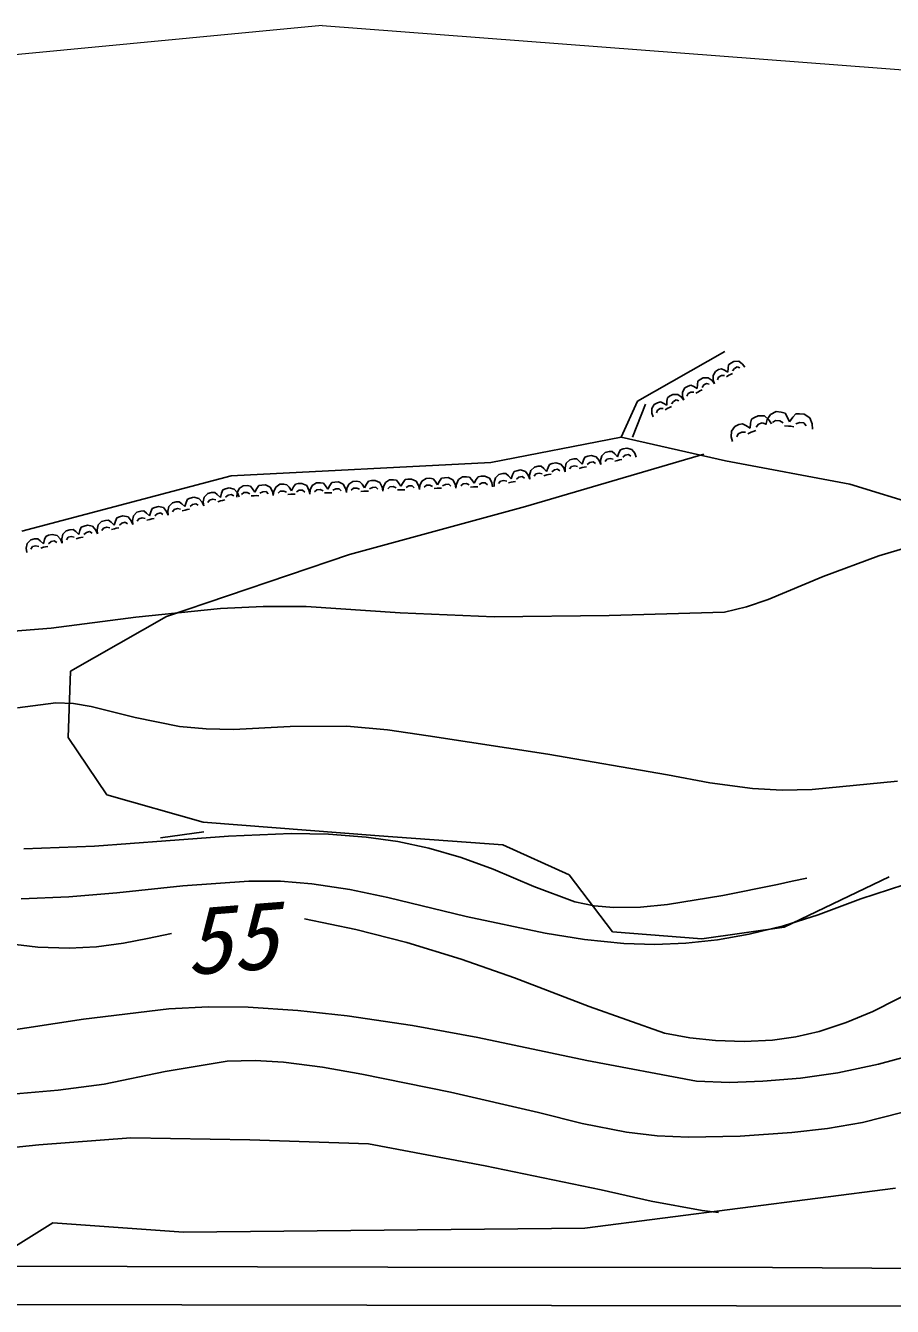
# Model space of a CAD drawing. Units: millimetres, scale not verified. Extents: x 40000 to 680000, y 20000 to 380000.
# Drawn here: x 490172 to 513622, y 282720 to 317390 of the extents above; entities that cross this region are included whole.
import ezdxf
from ezdxf.enums import TextEntityAlignment as Align

# ---------------------------------------------------------------- set-up
doc = ezdxf.new("R2010")
doc.units = ezdxf.units.MM
doc.header["$LTSCALE"] = 1000
doc.layers.add('M-BGD', color=7, linetype='Continuous', lineweight=25)
doc.layers.add('M-STR-HTXT', color=7, linetype='Continuous', lineweight=13)
doc.styles.add('ＭＳ ゴシック', font='')
doc.styles.get('ＭＳ ゴシック').set_extended_font_data('MS Gothic')

msp = doc.modelspace()

# ---------------------------------------------------------------- linework, layer by layer
at = {"layer": 'M-BGD'}
for p, q in [((506724, 307228), (509091, 308566)), ((509188, 308211), (509250, 308255)), ((509250, 308255), (509333, 308300)), ((509333, 308300), (509467, 308303)), ((509467, 308303), (509569, 308227)), ((509569, 308227), (509634, 308142)), ((508769, 307919), (508832, 308029)), ((508772, 307795), (508769, 307919)), ((508832, 308029), (508921, 308077)), ((508920, 307876), (508892, 307805)), ((508997, 307917), (508920, 307876)), ((508921, 308077), (508999, 308100)), ((509076, 307920), (508997, 307917)), ((508999, 308100), (509077, 308065)), ((509077, 308065), (509171, 308011)), ((509199, 307925), (509132, 307886)), ((509171, 308011), (509175, 308121)), ((509175, 308121), (509188, 308211)), ((509242, 307949), (509199, 307925)), ((509300, 307975), (509242, 307949)), ((509349, 308111), (509300, 308044)), ((509424, 308151), (509349, 308111)), ((509495, 308128), (509424, 308151)), ((507942, 307472), (508006, 307581)), ((508006, 307581), (508094, 307629)), ((508094, 307629), (508173, 307653)), ((508173, 307653), (508250, 307617)), ((508250, 307617), (508344, 307564)), ((508344, 307564), (508349, 307673)), ((508349, 307673), (508361, 307763)), ((508361, 307763), (508423, 307807)), ((508473, 307527), (508415, 307501)), ((508423, 307807), (508506, 307852)), ((508522, 307663), (508473, 307596)), ((508506, 307852), (508640, 307855)), ((508597, 307703), (508522, 307663)), ((508668, 307680), (508597, 307703)), ((508640, 307855), (508743, 307780)), ((508743, 307780), (508808, 307695)), ((508808, 307695), (508772, 307795)), ((506724, 307228), (506286, 306248)), ((507179, 307133), (507268, 307181)), ((507268, 307181), (507346, 307205)), ((507346, 307205), (507424, 307170)), ((507517, 307116), (507522, 307225)), ((507522, 307225), (507535, 307315)), ((507535, 307315), (507596, 307359)), ((507596, 307359), (507679, 307404)), ((507696, 307215), (507646, 307149)), ((507679, 307404), (507813, 307407)), ((507770, 307256), (507696, 307215)), ((507841, 307233), (507770, 307256)), ((507813, 307407), (507916, 307332)), ((507916, 307332), (507981, 307247)), ((507945, 307348), (507942, 307472)), ((507981, 307247), (507945, 307348)), ((508094, 307428), (508065, 307357)), ((508170, 307470), (508094, 307428)), ((508249, 307472), (508170, 307470)), ((508372, 307477), (508305, 307438)), ((508415, 307501), (508372, 307477)), ((506594, 306249), (506940, 307145)), ((507115, 307024), (507179, 307133)), ((507118, 306900), (507115, 307024)), ((507154, 306799), (507118, 306900)), ((507267, 306980), (507239, 306909)), ((507343, 307022), (507267, 306980)), ((507422, 307024), (507343, 307022)), ((507424, 307170), (507517, 307116)), ((507545, 307030), (507478, 306991)), ((507588, 307053), (507545, 307030)), ((507646, 307079), (507588, 307053)), ((509889, 306783), (509995, 306831)), ((509995, 306831), (510160, 306824)), ((510235, 306726), (510325, 306867)), ((510325, 306867), (510478, 306941)), ((510478, 306941), (510613, 306929)), ((510613, 306929), (510718, 306896)), ((510718, 306896), (510779, 306799)), ((510930, 306788), (511011, 306878)), ((511011, 306878), (511113, 306881)), ((511113, 306881), (511239, 306869)), ((511239, 306869), (511392, 306772)), ((509270, 306409), (509357, 306538)), ((509357, 306538), (509470, 306590)), ((509470, 306590), (509568, 306613)), ((509568, 306613), (509661, 306563)), ((509661, 306563), (509772, 306489)), ((509772, 306489), (509787, 306624)), ((509787, 306624), (509810, 306733)), ((509810, 306733), (509889, 306783)), ((510000, 306597), (509934, 306519)), ((510095, 306641), (510000, 306597)), ((510180, 306607), (510095, 306641)), ((510160, 306824), (510280, 306723)), ((510200, 306587), (510235, 306726)), ((510280, 306723), (510353, 306613)), ((510462, 306705), (510377, 306646)), ((510578, 306694), (510462, 306705)), ((510668, 306638), (510578, 306694)), ((510809, 306551), (510705, 306558)), ((510779, 306799), (510842, 306669)), ((510875, 306545), (510809, 306551)), ((510842, 306669), (510930, 306788)), ((510960, 306531), (510875, 306545)), ((511116, 306646), (511011, 306608)), ((511230, 306635), (511116, 306646)), ((511292, 306556), (511230, 306635)), ((511392, 306772), (511450, 306611)), ((511450, 306611), (511458, 306468)), ((502757, 305560), (506286, 306248)), ((509104, 305612), (506286, 306248)), ((509263, 306256), (509270, 306409)), ((509299, 306129), (509263, 306256)), ((509453, 306343), (509413, 306258)), ((509551, 306388), (509453, 306343)), ((509648, 306385), (509551, 306388)), ((509799, 306381), (509714, 306338)), ((509855, 306406), (509799, 306381)), ((509928, 306434), (509855, 306406)), ((508524, 305792), (503697, 304369)), ((505758, 305746), (505855, 305836)), ((505855, 305836), (505958, 305857)), ((505958, 305857), (506043, 305857)), ((506043, 305857), (506110, 305798)), ((506110, 305798), (506187, 305717)), ((506187, 305717), (506225, 305825)), ((506225, 305825), (506265, 305910)), ((506265, 305910), (506339, 305936)), ((506339, 305936), (506435, 305956)), ((506435, 305956), (506571, 305918)), ((506571, 305918), (506650, 305812)), ((506650, 305812), (506689, 305708)), ((495733, 305206), (502757, 305560)), ((503936, 305439), (504039, 305460)), ((504039, 305460), (504124, 305460)), ((504124, 305460), (504191, 305402)), ((504306, 305428), (504346, 305514)), ((504346, 305514), (504421, 305539)), ((504421, 305539), (504516, 305559)), ((504516, 305559), (504652, 305522)), ((504652, 305522), (504731, 305416)), ((504765, 305423), (504799, 305547)), ((504799, 305547), (504895, 305637)), ((504937, 305458), (504888, 305396)), ((504895, 305637), (504999, 305659)), ((505026, 305477), (504937, 305458)), ((504999, 305659), (505084, 305659)), ((505106, 305456), (505026, 305477)), ((505084, 305659), (505151, 305600)), ((505151, 305600), (505228, 305518)), ((505228, 305518), (505265, 305626)), ((505265, 305626), (505305, 305712)), ((505346, 305443), (505280, 305434)), ((505305, 305712), (505380, 305737)), ((505436, 305564), (505366, 305512)), ((505380, 305737), (505476, 305757)), ((505522, 305582), (505436, 305564)), ((505476, 305757), (505611, 305720)), ((505586, 305538), (505522, 305582)), ((505611, 305720), (505691, 305614)), ((505691, 305614), (505730, 305510)), ((505724, 305621), (505758, 305746)), ((505730, 305510), (505724, 305621)), ((505897, 305657), (505847, 305594)), ((505986, 305675), (505897, 305657)), ((506065, 305654), (505986, 305675)), ((506189, 305622), (506110, 305603)), ((506239, 305632), (506189, 305622)), ((506305, 305641), (506239, 305632)), ((506395, 305762), (506326, 305710)), ((506482, 305780), (506395, 305762)), ((506546, 305736), (506482, 305780)), ((512471, 304979), (509104, 305612)), ((490066, 303707), (495733, 305206)), ((500015, 305093), (500122, 305097)), ((500122, 305097), (500206, 305083)), ((500382, 305021), (500436, 305100)), ((500436, 305100), (500515, 305113)), ((500515, 305113), (500614, 305117)), ((500614, 305117), (500742, 305058)), ((500893, 305059), (501004, 305133)), ((501004, 305133), (501110, 305137)), ((501110, 305137), (501195, 305124)), ((501195, 305124), (501252, 305054)), ((501371, 305061), (501425, 305140)), ((501425, 305140), (501503, 305153)), ((501503, 305153), (501602, 305157)), ((501602, 305157), (501731, 305098)), ((501731, 305098), (501792, 304979)), ((501827, 304981), (501882, 305099)), ((501882, 305099), (501993, 305173)), ((501993, 305173), (502099, 305177)), ((502099, 305177), (502184, 305164)), ((502184, 305164), (502241, 305094)), ((502304, 305000), (502359, 305101)), ((502359, 305101), (502413, 305180)), ((502413, 305180), (502492, 305193)), ((502492, 305193), (502591, 305197)), ((502591, 305197), (502719, 305138)), ((502719, 305138), (502781, 305019)), ((502846, 305026), (502880, 305151)), ((502880, 305151), (502977, 305241)), ((502977, 305241), (503080, 305262)), ((503080, 305262), (503165, 305262)), ((503165, 305262), (503232, 305204)), ((503232, 305204), (503309, 305122)), ((503309, 305122), (503347, 305230)), ((503347, 305230), (503386, 305316)), ((503386, 305316), (503461, 305341)), ((503517, 305167), (503448, 305116)), ((503461, 305341), (503557, 305361)), ((503603, 305185), (503517, 305167)), ((503557, 305361), (503692, 305324)), ((503667, 305141), (503603, 305185)), ((503692, 305324), (503772, 305218)), ((503772, 305218), (503811, 305113)), ((503805, 305225), (503840, 305349)), ((503811, 305113), (503805, 305225)), ((503840, 305349), (503936, 305439)), ((503978, 305260), (503928, 305197)), ((504067, 305279), (503978, 305260)), ((504146, 305257), (504067, 305279)), ((504191, 305402), (504268, 305320)), ((504270, 305226), (504192, 305207)), ((504268, 305320), (504306, 305428)), ((504321, 305236), (504270, 305226)), ((504386, 305245), (504321, 305236)), ((504476, 305366), (504407, 305314)), ((504563, 305384), (504476, 305366)), ((504627, 305339), (504563, 305384)), ((504731, 305416), (504770, 305311)), ((504770, 305311), (504765, 305423)), ((505230, 305424), (505151, 305405)), ((505280, 305434), (505230, 305424)), ((495098, 304723), (495201, 304750)), ((495201, 304750), (495287, 304754)), ((495287, 304754), (495358, 304699)), ((495472, 304731), (495508, 304820)), ((495508, 304820), (495582, 304850)), ((495582, 304850), (495678, 304875)), ((495678, 304875), (495816, 304844)), ((495816, 304844), (495902, 304742)), ((495896, 304741), (495951, 304859)), ((495951, 304859), (496061, 304933)), ((496061, 304933), (496168, 304937)), ((496165, 304752), (496074, 304748)), ((496241, 304717), (496165, 304752)), ((496168, 304937), (496252, 304923)), ((496252, 304923), (496310, 304854)), ((496310, 304854), (496373, 304760)), ((496373, 304760), (496428, 304861)), ((496428, 304861), (496482, 304940)), ((496482, 304940), (496561, 304953)), ((496588, 304771), (496510, 304731)), ((496561, 304953), (496659, 304957)), ((496677, 304775), (496588, 304771)), ((496659, 304957), (496788, 304898)), ((496733, 304720), (496677, 304775)), ((496788, 304898), (496850, 304779)), ((496850, 304779), (496872, 304669)), ((496872, 304669), (496884, 304781)), ((496884, 304781), (496939, 304899)), ((496939, 304899), (497050, 304973)), ((497062, 304788), (497003, 304733)), ((497050, 304973), (497156, 304977)), ((497154, 304792), (497062, 304788)), ((497229, 304757), (497154, 304792)), ((497156, 304977), (497241, 304963)), ((497241, 304963), (497298, 304894)), ((497298, 304894), (497361, 304800)), ((497361, 304800), (497417, 304901)), ((497417, 304901), (497470, 304980)), ((497470, 304980), (497549, 304993)), ((497576, 304811), (497499, 304771)), ((497549, 304993), (497648, 304997)), ((497665, 304815), (497576, 304811)), ((497648, 304997), (497777, 304938)), ((497722, 304760), (497665, 304815)), ((497777, 304938), (497838, 304819)), ((497838, 304819), (497860, 304709)), ((497860, 304709), (497873, 304821)), ((497873, 304821), (497928, 304939)), ((497928, 304939), (498038, 305013)), ((498051, 304828), (497991, 304773)), ((498038, 305013), (498145, 305017)), ((498142, 304832), (498051, 304828)), ((498218, 304798), (498142, 304832)), ((498145, 305017), (498229, 305003)), ((498229, 305003), (498287, 304934)), ((498287, 304934), (498350, 304840)), ((498350, 304840), (498405, 304941)), ((498405, 304941), (498459, 305020)), ((498459, 305020), (498538, 305033)), ((498565, 304851), (498487, 304811)), ((498538, 305033), (498636, 305037)), ((498654, 304855), (498565, 304851)), ((498636, 305037), (498765, 304978)), ((498710, 304800), (498654, 304855)), ((498765, 304978), (498827, 304859)), ((498827, 304859), (498849, 304749)), ((498849, 304749), (498861, 304861)), ((498861, 304861), (498916, 304979)), ((498916, 304979), (499027, 305053)), ((499039, 304868), (498980, 304813)), ((499027, 305053), (499133, 305057)), ((499131, 304872), (499039, 304868)), ((499206, 304838), (499131, 304872)), ((499133, 305057), (499218, 305043)), ((499218, 305043), (499275, 304974)), ((499325, 304785), (499243, 304780)), ((499275, 304974), (499338, 304880)), ((499377, 304787), (499325, 304785)), ((499338, 304880), (499394, 304981)), ((499444, 304785), (499377, 304787)), ((499394, 304981), (499447, 305060)), ((499447, 305060), (499526, 305073)), ((499553, 304891), (499476, 304851)), ((499526, 305073), (499625, 305077)), ((499642, 304895), (499553, 304891)), ((499625, 305077), (499754, 305018)), ((499699, 304840), (499642, 304895)), ((499754, 305018), (499815, 304899)), ((499815, 304899), (499837, 304789)), ((499837, 304789), (499850, 304901)), ((499850, 304901), (499905, 305019)), ((499905, 305019), (500015, 305093)), ((500028, 304908), (499968, 304854)), ((500119, 304912), (500028, 304908)), ((500195, 304878), (500119, 304912)), ((500206, 305083), (500264, 305014)), ((500313, 304825), (500232, 304820)), ((500264, 305014), (500327, 304920)), ((500365, 304828), (500313, 304825)), ((500327, 304920), (500382, 305021)), ((500432, 304825), (500365, 304828)), ((500542, 304931), (500464, 304891)), ((500631, 304935), (500542, 304931)), ((500688, 304880), (500631, 304935)), ((500742, 305058), (500804, 304939)), ((500804, 304939), (500826, 304829)), ((500826, 304829), (500839, 304941)), ((500839, 304941), (500893, 305059)), ((501016, 304948), (500957, 304894)), ((501108, 304952), (501016, 304948)), ((501184, 304918), (501108, 304952)), ((501302, 304865), (501221, 304860)), ((501252, 305054), (501316, 304960)), ((501354, 304868), (501302, 304865)), ((501316, 304960), (501371, 305061)), ((501421, 304865), (501354, 304868)), ((501530, 304971), (501453, 304931)), ((501619, 304975), (501530, 304971)), ((501676, 304920), (501619, 304975)), ((501792, 304979), (501814, 304869)), ((501814, 304869), (501827, 304981)), ((502005, 304988), (501945, 304934)), ((502096, 304992), (502005, 304988)), ((502172, 304958), (502096, 304992)), ((502291, 304905), (502209, 304900)), ((502241, 305094), (502304, 305000)), ((502342, 304908), (502291, 304905)), ((502409, 304905), (502342, 304908)), ((502519, 305011), (502441, 304971)), ((502608, 305015), (502519, 305011)), ((502665, 304960), (502608, 305015)), ((502781, 305019), (502803, 304909)), ((502851, 304915), (502846, 305026)), ((503019, 305062), (502969, 304999)), ((503107, 305080), (503019, 305062)), ((503187, 305059), (503107, 305080)), ((503311, 305027), (503232, 305009)), ((503361, 305038), (503311, 305027)), ((503427, 305046), (503361, 305038)), ((518214, 303197), (512471, 304979)), ((494048, 304375), (494141, 304471)), ((494141, 304471), (494244, 304498)), ((494244, 304498), (494329, 304503)), ((494329, 304503), (494400, 304447)), ((494400, 304447), (494482, 304369)), ((494482, 304369), (494515, 304480)), ((494515, 304480), (494550, 304569)), ((494550, 304569), (494624, 304598)), ((494690, 304426), (494623, 304370)), ((494624, 304598), (494720, 304623)), ((494776, 304449), (494690, 304426)), ((494720, 304623), (494858, 304593)), ((494843, 304407), (494776, 304449)), ((494858, 304593), (494944, 304490)), ((494944, 304490), (494989, 304387)), ((494978, 304499), (495006, 304627)), ((494989, 304387), (494978, 304499)), ((495006, 304627), (495098, 304723)), ((495150, 304544), (495104, 304478)), ((495239, 304568), (495150, 304544)), ((495320, 304551), (495239, 304568)), ((495358, 304699), (495440, 304620)), ((495447, 304525), (495369, 304502)), ((495440, 304620), (495472, 304731)), ((495497, 304538), (495447, 304525)), ((495563, 304550), (495497, 304538)), ((495648, 304677), (495580, 304621)), ((495734, 304700), (495648, 304677)), ((495801, 304659), (495734, 304700)), ((495883, 304629), (495896, 304741)), ((495902, 304742), (495947, 304638)), ((496074, 304748), (496014, 304693)), ((496359, 304665), (496278, 304660)), ((496411, 304667), (496359, 304665)), ((496478, 304665), (496411, 304667)), ((497348, 304705), (497266, 304700)), ((497400, 304707), (497348, 304705)), ((497467, 304705), (497400, 304707)), ((498336, 304745), (498255, 304740)), ((498388, 304747), (498336, 304745)), ((498455, 304745), (498388, 304747)), ((492599, 303977), (492635, 304066)), ((492635, 304066), (492709, 304096)), ((492709, 304096), (492805, 304121)), ((492805, 304121), (492943, 304091)), ((492943, 304091), (493029, 303988)), ((493062, 303997), (493090, 304124)), ((493090, 304124), (493183, 304220)), ((493183, 304220), (493286, 304247)), ((493323, 304065), (493235, 304042)), ((493286, 304247), (493372, 304252)), ((493405, 304048), (493323, 304065)), ((493372, 304252), (493442, 304196)), ((493442, 304196), (493524, 304118)), ((493524, 304118), (493557, 304229)), ((493557, 304229), (493592, 304317)), ((493592, 304317), (493666, 304347)), ((493732, 304175), (493665, 304119)), ((493666, 304347), (493762, 304372)), ((493818, 304197), (493732, 304175)), ((493762, 304372), (493901, 304342)), ((493885, 304156), (493818, 304197)), ((493901, 304342), (493987, 304239)), ((493987, 304239), (494032, 304136)), ((494020, 304248), (494048, 304375)), ((494032, 304136), (494020, 304248)), ((494192, 304293), (494146, 304227)), ((494281, 304316), (494192, 304293)), ((494362, 304299), (494281, 304316)), ((494489, 304274), (494411, 304251)), ((494540, 304287), (494489, 304274)), ((494606, 304299), (494540, 304287)), ((503697, 304369), (498932, 303069)), ((491175, 303622), (491267, 303717)), ((491267, 303717), (491370, 303744)), ((491370, 303744), (491456, 303749)), ((491456, 303749), (491527, 303693)), ((491609, 303615), (491641, 303726)), ((491641, 303726), (491677, 303815)), ((491677, 303815), (491751, 303844)), ((491751, 303844), (491847, 303870)), ((491847, 303870), (491985, 303839)), ((491985, 303839), (492071, 303736)), ((492071, 303736), (492116, 303633)), ((492105, 303745), (492133, 303873)), ((492116, 303633), (492105, 303745)), ((492133, 303873), (492225, 303969)), ((492225, 303969), (492328, 303996)), ((492277, 303790), (492230, 303724)), ((492366, 303814), (492277, 303790)), ((492328, 303996), (492414, 304000)), ((492447, 303797), (492366, 303814)), ((492414, 304000), (492485, 303945)), ((492485, 303945), (492567, 303866)), ((492574, 303771), (492495, 303748)), ((492567, 303866), (492599, 303977)), ((492624, 303784), (492574, 303771)), ((492690, 303796), (492624, 303784)), ((492774, 303924), (492707, 303867)), ((492861, 303946), (492774, 303924)), ((492928, 303905), (492861, 303946)), ((493029, 303988), (493074, 303884)), ((493074, 303884), (493062, 303997)), ((493235, 304042), (493188, 303976)), ((493532, 304022), (493453, 303999)), ((493582, 304036), (493532, 304022)), ((493648, 304048), (493582, 304036)), ((490189, 303243), (490217, 303370)), ((490217, 303370), (490310, 303466)), ((490310, 303466), (490413, 303493)), ((490413, 303493), (490498, 303498)), ((490498, 303498), (490569, 303442)), ((490569, 303442), (490651, 303364)), ((490651, 303364), (490684, 303475)), ((490684, 303475), (490719, 303563)), ((490719, 303563), (490793, 303593)), ((490859, 303421), (490792, 303365)), ((490793, 303593), (490889, 303618)), ((490945, 303444), (490859, 303421)), ((490889, 303618), (491027, 303588)), ((491012, 303402), (490945, 303444)), ((491027, 303588), (491113, 303485)), ((491113, 303485), (491158, 303382)), ((491147, 303494), (491175, 303622)), ((491158, 303382), (491147, 303494)), ((491319, 303539), (491273, 303473)), ((491408, 303562), (491319, 303539)), ((491489, 303545), (491408, 303562)), ((491527, 303693), (491609, 303615)), ((491616, 303520), (491538, 303497)), ((491666, 303533), (491616, 303520)), ((491732, 303545), (491666, 303533)), ((491817, 303672), (491749, 303616)), ((491903, 303695), (491817, 303672)), ((491970, 303654), (491903, 303695)), ((513259, 303038), (515298, 303642)), ((490201, 303130), (490189, 303243)), ((490361, 303288), (490315, 303222)), ((490450, 303311), (490361, 303288)), ((490531, 303294), (490450, 303311)), ((490658, 303268), (490580, 303245)), ((490709, 303282), (490658, 303268)), ((490775, 303294), (490709, 303282)), ((498932, 303069), (493982, 301398)), ((511752, 302476), (513259, 303038)), ((510261, 301856), (511752, 302476)), ((495447, 301609), (496602, 301669)), ((496602, 301669), (497758, 301669)), ((497758, 301669), (500305, 301495)), ((509083, 301515), (509679, 301656)), ((509679, 301656), (510261, 301856)), ((490862, 301077), (493150, 301373)), ((493982, 301398), (491383, 299913)), ((493150, 301373), (495447, 301609)), ((500305, 301495), (502852, 301382)), ((502852, 301382), (505958, 301418)), ((505958, 301418), (509083, 301515)), ((488972, 300930), (490862, 301077)), ((491383, 299913), (491321, 298119)), ((489950, 298921), (490988, 299057)), ((490988, 299057), (491469, 299036)), ((491469, 299036), (491948, 298955)), ((491948, 298955), (493136, 298658)), ((493136, 298658), (494337, 298420)), ((494337, 298420), (495058, 298350)), ((495058, 298350), (495794, 298340)), ((495794, 298340), (497327, 298415)), ((497327, 298415), (498858, 298429)), ((498858, 298429), (499962, 298329)), ((499962, 298329), (501062, 298169)), ((501062, 298169), (504301, 297670)), ((491321, 298119), (492373, 296572)), ((504301, 297670), (507535, 297111)), ((507535, 297111), (508679, 296896)), ((508679, 296896), (509836, 296740)), ((511453, 296711), (513757, 296933)), ((492373, 296572), (494972, 295829)), ((509836, 296740), (510638, 296695)), ((510638, 296695), (511453, 296711)), ((494972, 295829), (499737, 295458)), ((493818, 295406), (494993, 295564)), ((493966, 295318), (495662, 295448)), ((495662, 295448), (497359, 295518)), ((497359, 295518), (498369, 295502)), ((498369, 295502), (499387, 295426)), ((499387, 295426), (500238, 295304)), ((499737, 295458), (503079, 295210)), ((490122, 295102), (492039, 295179)), ((492039, 295179), (493966, 295318)), ((500238, 295304), (501077, 295122)), ((501077, 295122), (501957, 294869)), ((503079, 295210), (504873, 294406)), ((501957, 294869), (502820, 294558)), ((502820, 294558), (503920, 294082)), ((504873, 294406), (506049, 292859)), ((492636, 293914), (494422, 294104)), ((494422, 294104), (496208, 294234)), ((496208, 294234), (497063, 294228)), ((497063, 294228), (497915, 294162)), ((497915, 294162), (498940, 294005)), ((498940, 294005), (499969, 293785)), ((503920, 294082), (505031, 293667)), ((509037, 293841), (510511, 294142)), ((510511, 294142), (510908, 294228)), ((510690, 292983), (513537, 294344)), ((510908, 294228), (511305, 294315)), ((512765, 293754), (513931, 294130)), ((490055, 293753), (491341, 293803)), ((491341, 293803), (492636, 293914)), ((499969, 293785), (502092, 293274)), ((505031, 293667), (505553, 293561)), ((507540, 293598), (509037, 293841)), ((511611, 293318), (512765, 293754)), ((505553, 293561), (506087, 293515)), ((506087, 293515), (506811, 293526)), ((506811, 293526), (507540, 293598)), ((510680, 293024), (511611, 293318)), ((497717, 293209), (499103, 292920)), ((502092, 293274), (504231, 292821)), ((508462, 292673), (510690, 292983)), ((509747, 292792), (510680, 293024)), ((492821, 292553), (493472, 292675)), ((493472, 292675), (494121, 292812)), ((499103, 292920), (500488, 292570)), ((504231, 292821), (505290, 292653)), ((505290, 292653), (506357, 292544)), ((506049, 292859), (508462, 292673)), ((508033, 292549), (508894, 292641)), ((508894, 292641), (509747, 292792)), ((489671, 292540), (490506, 292447)), ((490506, 292447), (491353, 292414)), ((491353, 292414), (492089, 292453)), ((492089, 292453), (492821, 292553)), ((500488, 292570), (501952, 292122)), ((506357, 292544), (507197, 292516)), ((507197, 292516), (508033, 292549)), ((501952, 292122), (503396, 291616)), ((503396, 291616), (505417, 290840)), ((513092, 290705), (514491, 291414)), ((491737, 290492), (494049, 290778)), ((494049, 290778), (495116, 290828)), ((495116, 290828), (496196, 290818)), ((496196, 290818), (497535, 290731)), ((497535, 290731), (498869, 290585)), ((498869, 290585), (500638, 290323)), ((505417, 290840), (507459, 290119)), ((512372, 290403), (513092, 290705)), ((489433, 290145), (491737, 290492)), ((500638, 290323), (502406, 290001)), ((511643, 290162), (512372, 290403)), ((502406, 290001), (505355, 289379)), ((507459, 290119), (508143, 289988)), ((508143, 289988), (508840, 289917)), ((508840, 289917), (509612, 289891)), ((509612, 289891), (510382, 289926)), ((510382, 289926), (511013, 290013)), ((511013, 290013), (511643, 290162)), ((513248, 289279), (514347, 289574)), ((493951, 289074), (495622, 289354)), ((495622, 289354), (496379, 289372)), ((496379, 289372), (497147, 289330)), ((497147, 289330), (498207, 289199)), ((498207, 289199), (499268, 289008)), ((505355, 289379), (508320, 288815)), ((512143, 289044), (513248, 289279)), ((492293, 288736), (493951, 289074)), ((499268, 289008), (501663, 288516)), ((508320, 288815), (509211, 288784)), ((509211, 288784), (510113, 288813)), ((510113, 288813), (511132, 288899)), ((511132, 288899), (512143, 289044)), ((489810, 288464), (491055, 288570)), ((491055, 288570), (492293, 288736)), ((501663, 288516), (504047, 287965)), ((512816, 287698), (514652, 288170)), ((504047, 287965), (505233, 287668)), ((505233, 287668), (506428, 287432)), ((506428, 287432), (507258, 287335)), ((509505, 287330), (510904, 287423)), ((510904, 287423), (511865, 287531)), ((511865, 287531), (512816, 287698)), ((488058, 286838), (490532, 287090)), ((490532, 287090), (493015, 287282)), ((493015, 287282), (496235, 287232)), ((496235, 287232), (499450, 287121)), ((499450, 287121), (502603, 286528)), ((507258, 287335), (508104, 287298)), ((508104, 287298), (509505, 287330)), ((502603, 286528), (505744, 285875)), ((513706, 285916), (505301, 284840)), ((505744, 285875), (507100, 285567)), ((507100, 285567), (508475, 285316)), ((508475, 285316), (508693, 285289)), ((508693, 285289), (508919, 285265)), ((490912, 284985), (489029, 283806)), ((494447, 284727), (490912, 284985)), ((505301, 284840), (494447, 284727)), ((489029, 283806), (499975, 283779)), ((499975, 283779), (510379, 283773)), ((510379, 283773), (516155, 283739)), ((489018, 282776), (519907, 282720))]:
    msp.add_line(p, q, dxfattribs=at)
at = {"layer": 'M-STR-HTXT'}
for q in [(182067, 287367), (566904, 312155)]:
    msp.add_line((498196, 317390), q, dxfattribs=at)

# ---------------------------------------------------------------- texts
at = {"layer": 'M-BGD', "style": 'ＭＳ ゴシック', "oblique": 15}
msp.add_text('55', height=1833, rotation=4.5, dxfattribs=at).set_placement((494592, 291138), align=Align.BOTTOM_LEFT)

doc.saveas('drawing.dxf')
